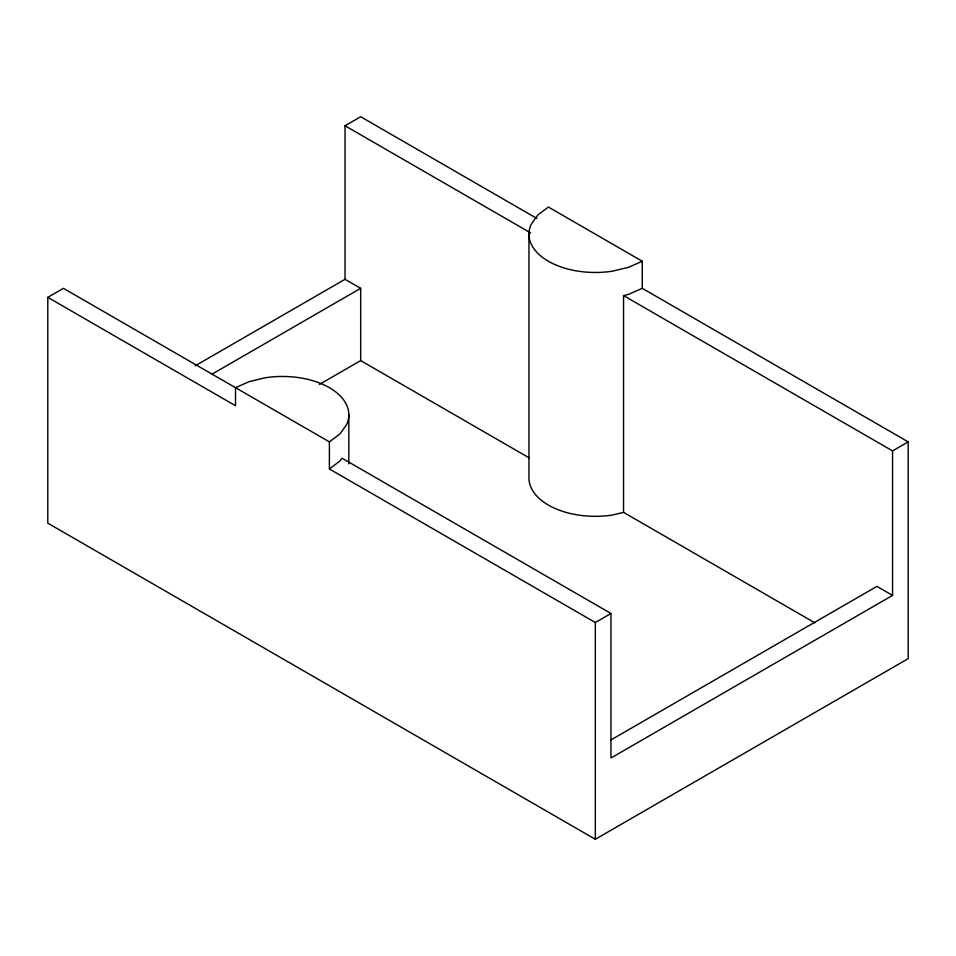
<?xml version="1.0" encoding="UTF-8"?>
<svg xmlns="http://www.w3.org/2000/svg" width="956" height="956" viewBox="0 0 956 956"><rect width="100%" height="100%" fill="white"/><g stroke="black" fill="none" stroke-linecap="round" stroke-linejoin="round"><path stroke-width="1.43" d="M623.563 295.607L892.557 450.897L892.557 595.409L610.968 757.988L610.968 613.477L595.325 622.511L329.39 468.966L329.39 441.875L339.93 433.94L346.562 424.691A66.37 38.324 0 0 0 265.278 377.763L249.265 381.587L235.523 387.682L235.523 405.738L47.8 297.364L47.8 523.159L595.325 839.272L908.2 658.636L908.2 441.875L642.253 288.33L628.51 294.424L623.563 295.607L623.563 512.368L814.87 622.822M329.39 468.966L339.93 461.031L341.985 458.175L610.968 613.477M47.8 297.364L63.443 288.33L329.39 441.875M195.191 365.813L345.032 279.307L345.032 125.762L360.675 116.728L536.83 218.422M212.124 374.095L360.675 288.33L360.675 360.591L529.361 457.984M319.34 384.455L360.675 360.591M892.557 450.897L908.2 441.875M610.824 740.004L876.915 586.387L892.557 595.409M642.253 261.239L628.51 267.322L612.509 271.157A66.37 38.324 0 0 1 531.213 224.218L537.846 214.981L548.397 207.046L642.253 261.239L642.253 288.33M623.563 512.368L612.509 515.009A66.37 38.324 0 0 1 528.955 478L528.955 234.136M345.032 125.762L530.64 232.917M345.032 279.307L360.675 288.33M595.325 622.511L595.325 839.272M348.82 414.773L348.82 463.851"/></g></svg>
